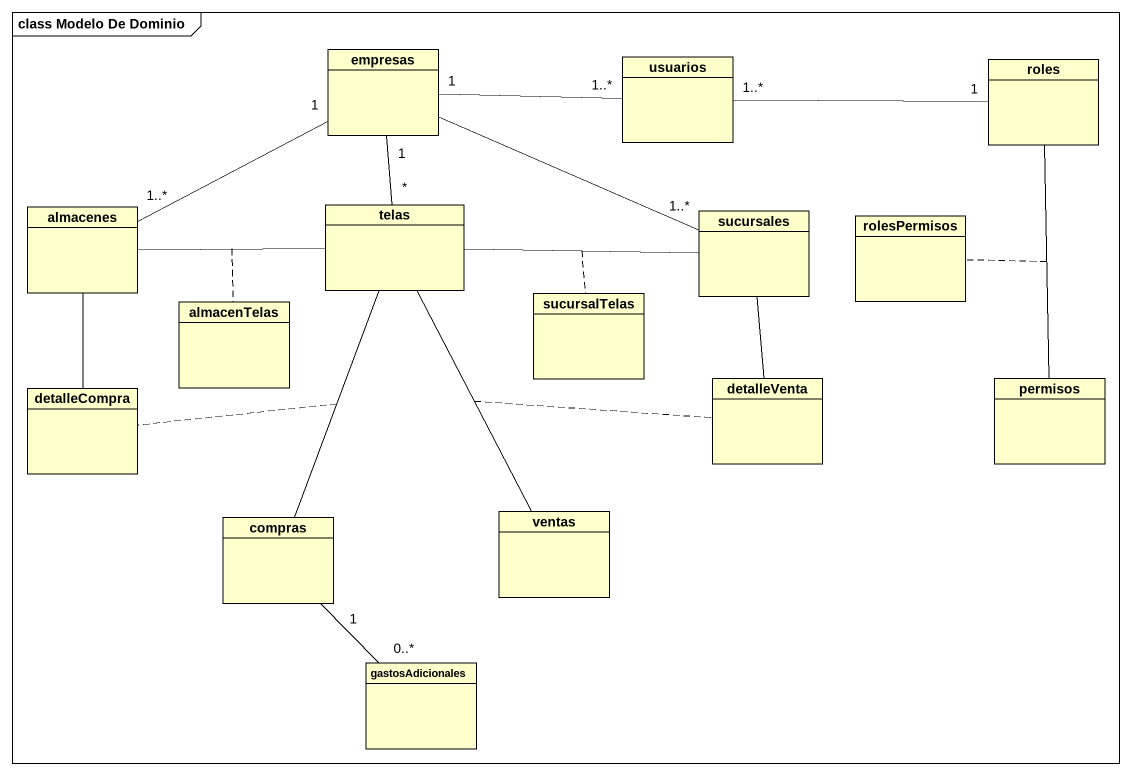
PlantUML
@startuml
mainframe class Modelo De Dominio
hide circle
hide empty members
class empresas
class usuarios
class roles
class almacenes
class telas
class sucursales
class rolesPermisos
class almacenTelas
class sucursalTelas
class detalleCompra
class detalleVenta
class permisos
class compras
class ventas
class gastosAdicionales
empresas "1" -right- "1..*" usuarios
empresas "1" -- "*" telas
empresas -right- "1..*" sucursales
roles "1" -left- "1..*" usuarios
roles -- permisos
(roles, permisos) .. rolesPermisos
almacenes "1..*" -right- "1" empresas
almacenes -right- telas
(almacenes, telas) .. almacenTelas
almacenes -- detalleCompra
telas -right- sucursales
(telas, sucursales) .. sucursalTelas
telas -- compras
(telas, compras) .. detalleCompra
detalleVenta -up- sucursales
ventas -up- telas
(ventas, telas) .. detalleVenta
gastosAdicionales "0..*" -up- "1" compras
@enduml
